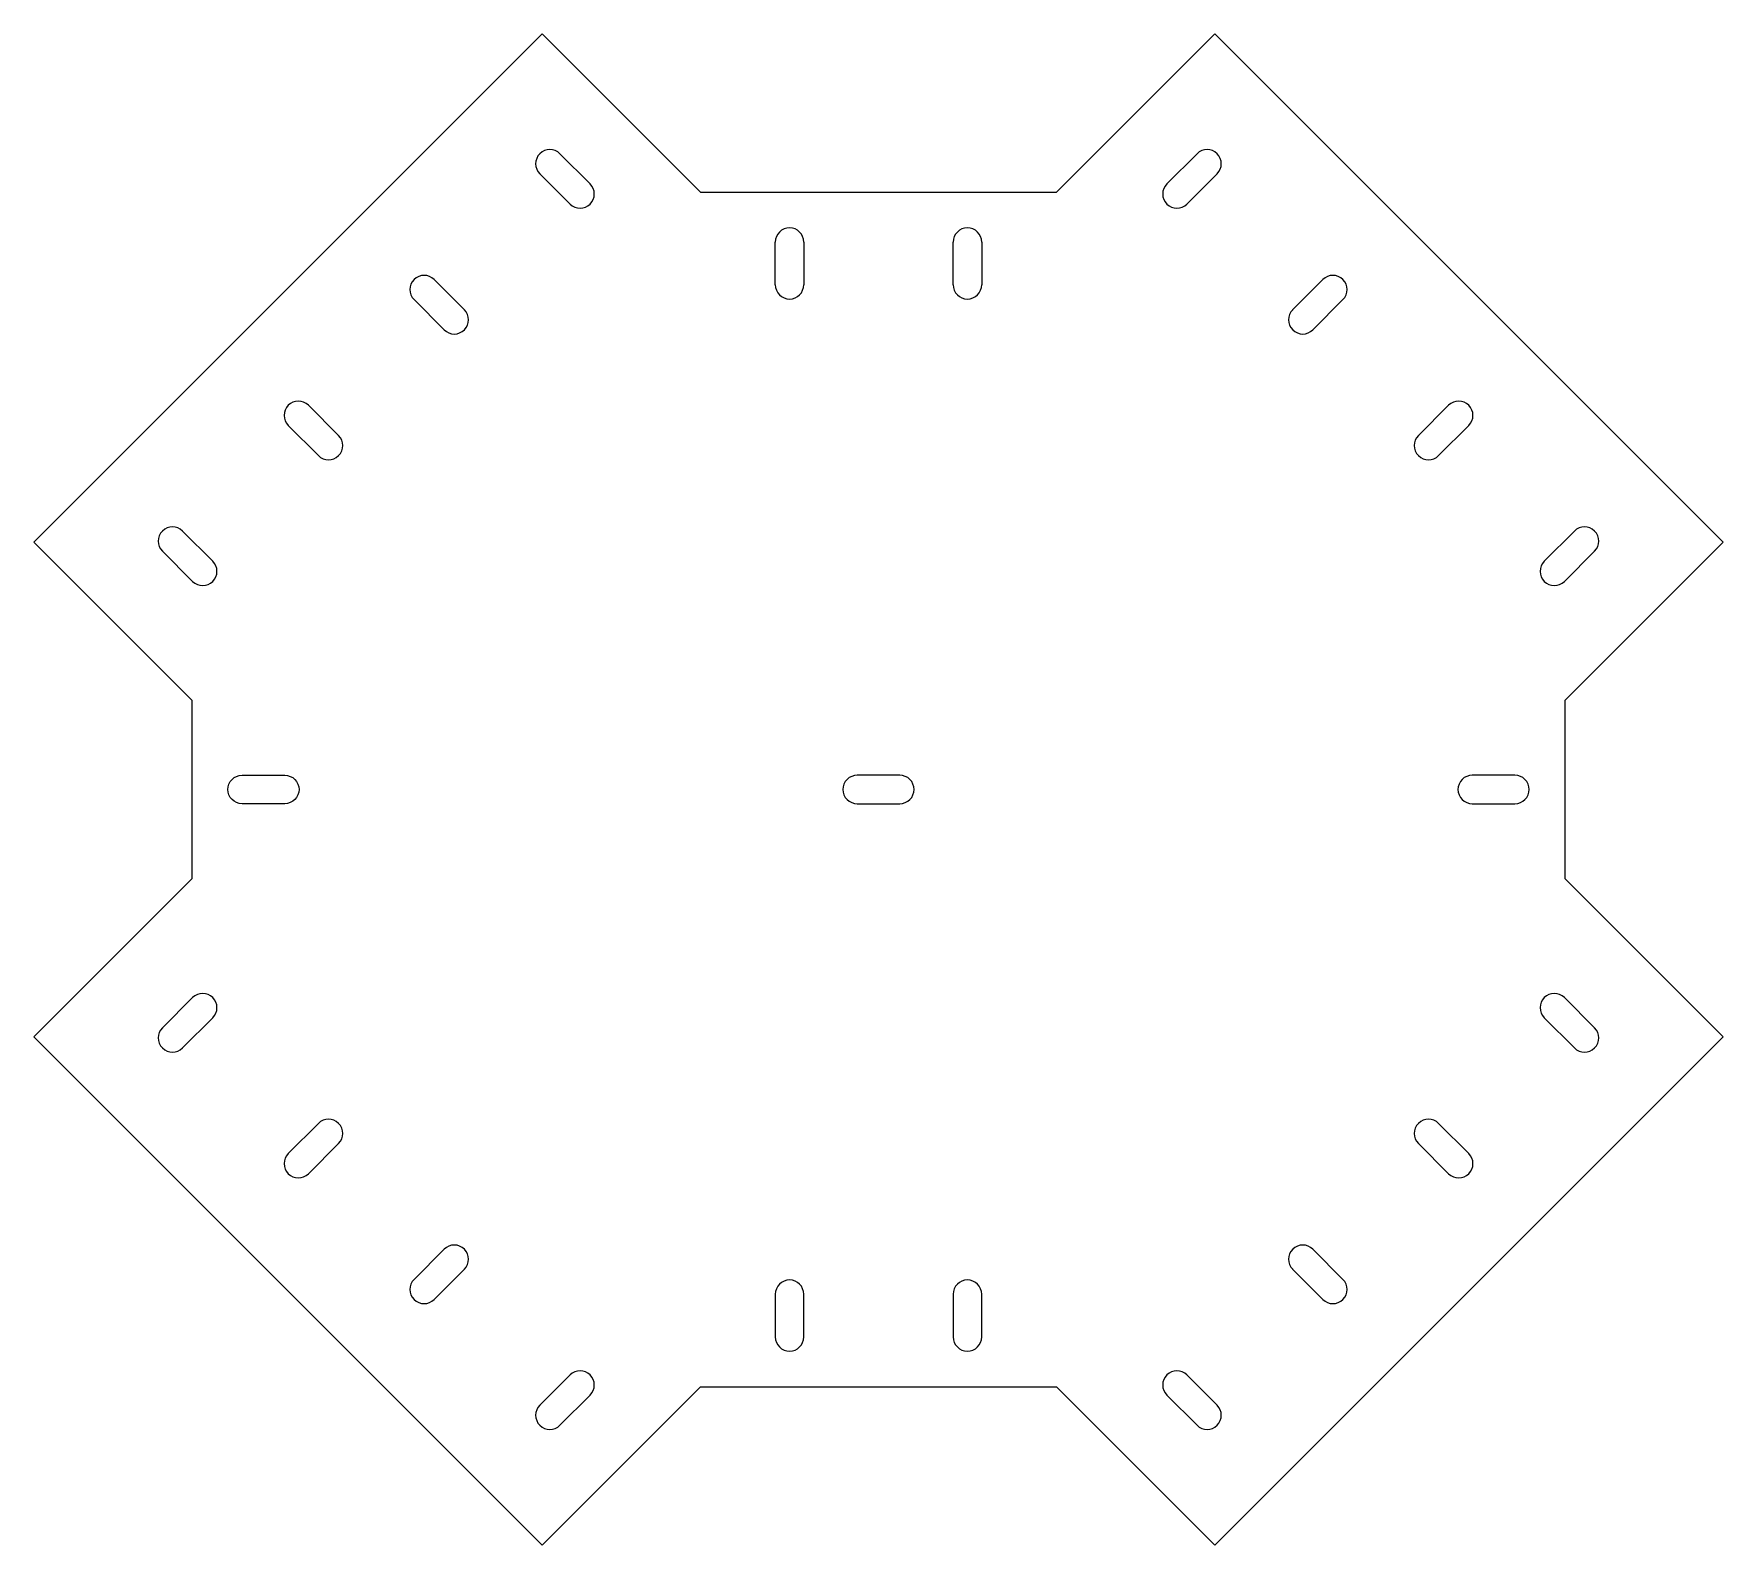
# Model space of a CAD drawing. Header units: millimetres. Extents: x 1569 to 2044, y 47 to 471.
import ezdxf

# ---------------------------------------------------------------- set-up
doc = ezdxf.new("R2010")
doc.units = ezdxf.units.MM
doc.header["$MEASUREMENT"] = 0

msp = doc.modelspace()

# ---------------------------------------------------------------- linework, layer by layer
for p, q in [((1568.91, 328.6), (1711.78, 471.47)), ((1756.33, 426.92), (1711.78, 471.47)), ((1856.33, 426.92), (1900.88, 471.47)), ((2043.75, 328.6), (1900.88, 471.47)), ((1756.33, 426.92), (1856.33, 426.92)), ((1781.33, 416.92), (1781.33, 416.92)), ((1831.33, 416.92), (1831.33, 416.92)), ((1777.33, 400.92), (1777.33, 412.92)), ((1785.33, 412.92), (1785.33, 400.92)), ((1827.33, 400.92), (1827.33, 412.92)), ((1835.33, 412.92), (1835.33, 400.92)), ((1781.33, 396.92), (1781.33, 396.92)), ((1613.46, 284.05), (1568.91, 328.6)), ((1999.2, 284.05), (2043.75, 328.6)), ((1613.46, 234.05), (1613.46, 284.05)), ((1999.2, 284.05), (1999.2, 234.05)), ((1613.46, 234.05), (1568.91, 189.5)), ((1999.2, 234.05), (2043.75, 189.5)), ((1568.91, 189.5), (1711.78, 46.63)), ((2043.75, 189.5), (1900.88, 46.63)), ((1781.33, 121.18), (1781.33, 121.18)), ((1777.33, 117.18), (1777.33, 105.18)), ((1785.33, 105.18), (1785.33, 117.18)), ((1827.33, 117.18), (1827.33, 105.18)), ((1835.33, 105.18), (1835.33, 117.18)), ((1781.33, 101.18), (1781.33, 101.18)), ((1831.33, 101.18), (1831.33, 101.18)), ((1756.33, 91.18), (1711.78, 46.63)), ((1756.33, 91.18), (1856.33, 91.18)), ((1856.33, 91.18), (1900.88, 46.63))]:
    msp.add_line(p, q)
at = {"color": 1}
for points in [[(1725.28, 429.27), (1716.8, 437.75)], [(1887.38, 429.27), (1895.87, 437.75)], [(1711.14, 432.09), (1719.63, 423.61)], [(1901.52, 432.09), (1893.04, 423.61)], [(1689.93, 393.91), (1681.44, 402.4)], [(1922.74, 393.91), (1931.22, 402.4)], [(1675.79, 396.74), (1684.27, 388.25)], [(1936.88, 396.74), (1928.39, 388.25)], [(1654.57, 358.55), (1646.09, 367.04)], [(1958.09, 358.55), (1966.58, 367.04)], [(1640.43, 361.38), (1648.92, 352.9)], [(1972.23, 361.38), (1963.75, 352.9)], [(1619.22, 323.2), (1610.73, 331.68)], [(1993.45, 323.2), (2001.93, 331.68)], [(1605.08, 326.03), (1613.56, 317.54)], [(2007.59, 326.03), (1999.1, 317.54)], [(1605.08, 192.07), (1613.56, 200.55)], [(2007.59, 192.07), (1999.1, 200.55)], [(1619.22, 194.9), (1610.73, 186.41)], [(1993.45, 194.9), (2001.93, 186.41)], [(1640.43, 156.71), (1648.92, 165.2)], [(1972.23, 156.71), (1963.75, 165.2)], [(1654.57, 159.54), (1646.09, 151.06)], [(1958.09, 159.54), (1966.58, 151.06)], [(1675.79, 121.36), (1684.27, 129.84)], [(1936.88, 121.36), (1928.39, 129.84)], [(1689.93, 124.19), (1681.44, 115.7)], [(1922.74, 124.19), (1931.22, 115.7)], [(1711.14, 86), (1719.63, 94.49)], [(1901.52, 86), (1893.04, 94.49)], [(1725.28, 88.83), (1716.8, 80.35)], [(1887.38, 88.83), (1895.87, 80.35)]]:
    msp.add_lwpolyline(points, dxfattribs=at)
for points in [[(1639.46, 263.05, -0.414214), (1643.46, 259.05, -0.414214), (1639.46, 255.05), (1627.46, 255.05, -0.414214), (1623.46, 259.05), (1623.46, 259.05, -0.414214), (1627.46, 263.05)], [(1800.33, 263.05, 0.414214), (1796.33, 259.05, 0.414214), (1800.33, 255.05), (1812.33, 255.05, 0.414214), (1816.33, 259.05), (1816.33, 259.05, 0.414214), (1812.33, 263.05)], [(1973.2, 263.05, 0.414214), (1969.2, 259.05, 0.414214), (1973.2, 255.05), (1985.2, 255.05, 0.414214), (1989.2, 259.05), (1989.2, 259.05, 0.414214), (1985.2, 263.05)]]:
    msp.add_lwpolyline(points, format="xyb", close=True)
for centre, start, end in [((1713.97, 434.92), 45, 225), ((1898.69, 434.92), 315, 135), ((1722.46, 426.44), 225, 45), ((1890.21, 426.44), 135, 315), ((1678.61, 399.57), 45, 225), ((1934.05, 399.57), 315, 135), ((1687.1, 391.08), 225, 45), ((1925.57, 391.08), 135, 315), ((1643.26, 364.21), 45, 225), ((1969.41, 364.21), 315, 135), ((1651.74, 355.73), 225, 45), ((1960.92, 355.73), 135, 315), ((1607.9, 328.86), 45, 225), ((2004.76, 328.86), 315, 135), ((1616.39, 320.37), 225, 45), ((1996.28, 320.37), 135, 315), ((1616.39, 197.73), 315, 135), ((1996.28, 197.73), 45, 225), ((1607.9, 189.24), 135, 315), ((2004.76, 189.24), 225, 45), ((1651.74, 162.37), 315, 135), ((1960.92, 162.37), 45, 225), ((1643.26, 153.88), 135, 315), ((1969.41, 153.88), 225, 45), ((1687.1, 127.01), 315, 135), ((1925.57, 127.01), 45, 225), ((1678.61, 118.53), 135, 315), ((1934.05, 118.53), 225, 45), ((1722.46, 91.66), 315, 135), ((1890.21, 91.66), 45, 225), ((1713.97, 83.17), 135, 315), ((1898.69, 83.17), 225, 45)]:
    msp.add_arc(centre, 4, start, end, dxfattribs=at)
for centre, start, end in [((1781.33, 412.92), 90, 180), ((1781.33, 412.92), 360, 90), ((1831.33, 412.92), 90, 180), ((1831.33, 412.92), 360, 90), ((1781.33, 400.92), 180, 270), ((1781.33, 400.92), 270, 0), ((1831.33, 400.92), 180, 270), ((1831.33, 400.92), 270, 0), ((1781.33, 117.18), 90, 180), ((1781.33, 117.18), 0, 90), ((1831.33, 117.18), 90, 180), ((1831.33, 117.18), 0, 90), ((1781.33, 105.18), 180, 270), ((1781.33, 105.18), 270, 0), ((1831.33, 105.18), 180, 270), ((1831.33, 105.18), 270, 0)]:
    msp.add_arc(centre, 4, start, end)

doc.saveas('drawing.dxf')
